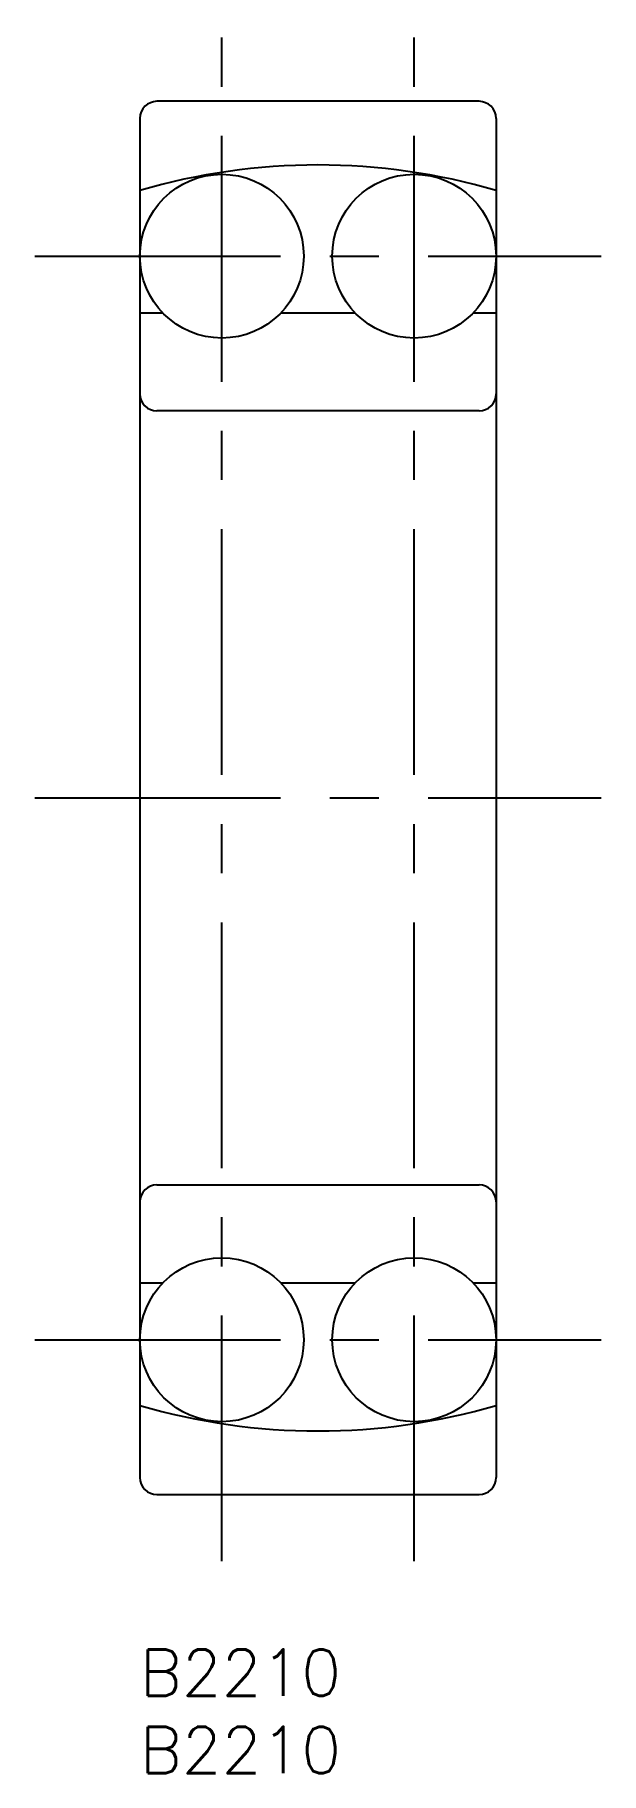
# Model space of a CAD drawing. Extents: x -7 to 30, y -8 to 104.
import ezdxf

# ---------------------------------------------------------------- set-up
doc = ezdxf.new("R2010")
doc.units = 0
doc.header["$LTSCALE"] = 0.5
doc.linetypes.add('CENTER', pattern=[50.8, 31.75, -6.35, 6.35, -6.35])
for name, color, linetype in [('MSM_CENTER', 1, 'CENTER'), ('MSM_CONTINUOUS', 7, 'CONTINUOUS'), ('MSM_PART_NUMBER', 7, 'CONTINUOUS')]:
    doc.layers.add(name, color=color, linetype=linetype)
doc.styles.get("Standard").update_dxf_attribs({"font": 'txt.shx', "height": 3, "bigfont": 'bigfont.shx'})

msp = doc.modelspace()

# ---------------------------------------------------------------- linework, layer by layer
at = {"layer": 'MSM_CENTER'}
for p, q in [((5.29, 5.69), (5.29, 104.3)), ((17.71, 5.69), (17.71, 104.3)), ((-6.79, 90), (29.79, 90)), ((-6.79, 55), (29.79, 55)), ((-6.79, 20), (29.79, 20))]:
    msp.add_line(p, q, dxfattribs=at)
at = {"layer": 'MSM_CONTINUOUS'}
for p, q in [((21.9, 100), (1.1, 100)), ((0, 98.9), (0, 11.1)), ((23, 98.9), (23, 11.1)), ((1.49, 86.32), (0, 86.32)), ((13.91, 86.32), (9.09, 86.32)), ((23, 86.32), (21.51, 86.32)), ((21.9, 80), (1.1, 80)), ((1.1, 30), (21.9, 30)), ((0, 23.68), (1.49, 23.68)), ((9.09, 23.68), (13.91, 23.68)), ((21.51, 23.68), (23, 23.68)), ((1.1, 10), (21.9, 10))]:
    msp.add_line(p, q, dxfattribs=at)
for centre in [(5.29, 90), (17.71, 90), (5.29, 20), (17.71, 20)]:
    msp.add_circle(centre, 5.29, dxfattribs=at)
for centre, radius, start, end in [((1.1, 98.9), 1.1, 90, 180), ((21.9, 98.9), 1.1, 0, 90), ((11.5, 55), 40.89, 73.6643, 106.3357), ((1.1, 81.1), 1.1, 180, 270), ((21.9, 81.1), 1.1, 270, 360), ((1.1, 28.9), 1.1, 90, 180), ((21.9, 28.9), 1.1, 0, 90), ((11.5, 55), 40.89, 253.6643, 286.3357), ((1.1, 11.1), 1.1, 180, 270), ((21.9, 11.1), 1.1, 270, 360)]:
    msp.add_arc(centre, radius, start, end, dxfattribs=at)

# ---------------------------------------------------------------- texts
at = {"layer": 'MSM_PART_NUMBER'}
for p in [(0, -3), (0, -8)]:
    msp.add_text('B2210', height=3, dxfattribs=at).set_placement(p)

doc.saveas('drawing.dxf')
